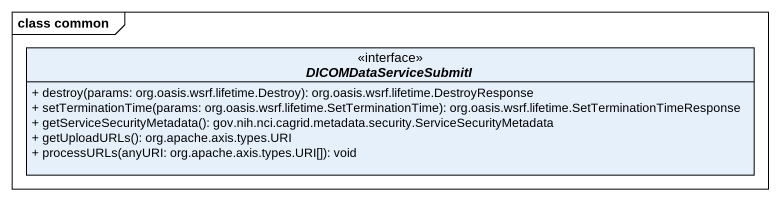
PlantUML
@startuml
mainframe class common
hide circle
hide empty members
skinparam classAttributeIconSize 0
interface DICOMDataServiceSubmitI <<interface>> {
  + destroy(params: org.oasis.wsrf.lifetime.Destroy): org.oasis.wsrf.lifetime.DestroyResponse
  + setTerminationTime(params: org.oasis.wsrf.lifetime.SetTerminationTime): org.oasis.wsrf.lifetime.SetTerminationTimeResponse
  + getServiceSecurityMetadata(): gov.nih.nci.cagrid.metadata.security.ServiceSecurityMetadata
  + getUploadURLs(): org.apache.axis.types.URI
  + processURLs(anyURI: org.apache.axis.types.URI[]): void
}
@enduml
